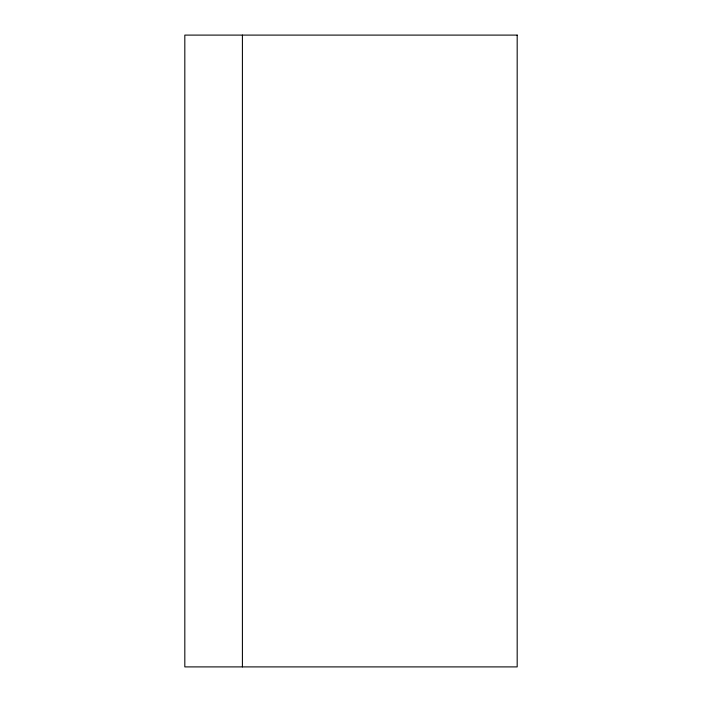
<?xml version="1.0" encoding="UTF-8"?>
<svg xmlns="http://www.w3.org/2000/svg" width="702" height="702" viewBox="0 0 702 702"><rect width="100%" height="100%" fill="white"/><g stroke="black" fill="none" stroke-linecap="round" stroke-linejoin="round"><path stroke-width="1.05" d="M242.409 35.1L242.409 666.9M517.181 35.1L184.819 35.1L184.819 666.9L517.181 666.9L517.181 35.1"/></g></svg>
